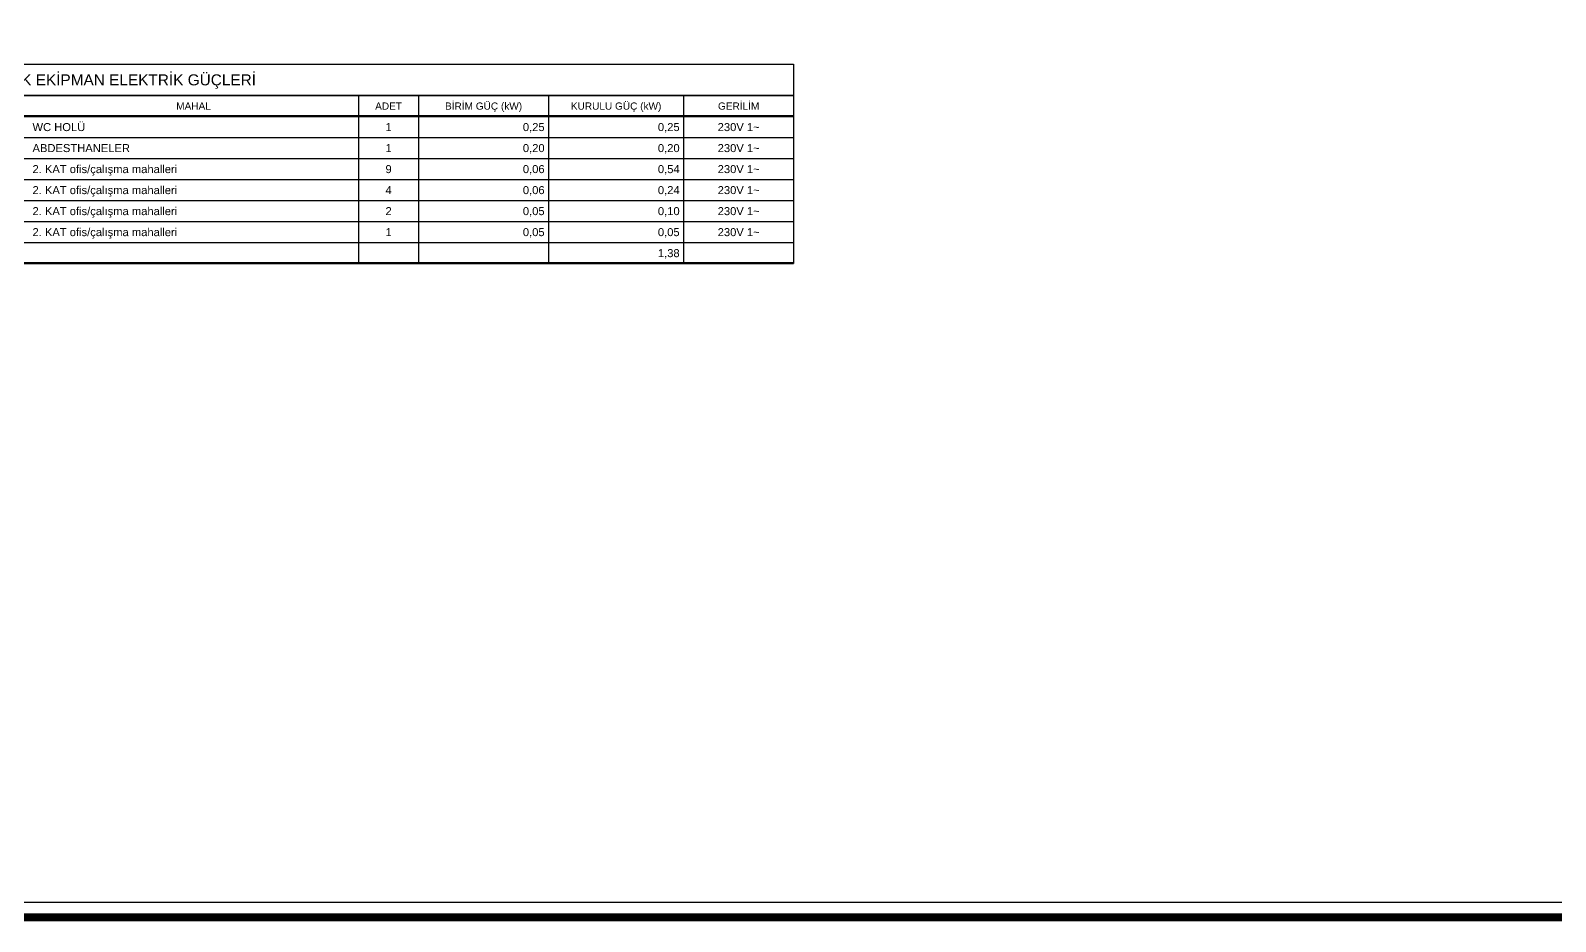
# Model space of a CAD drawing. Header units: inches. Extents: x 21 to 32698, y 13 to 3712.
# Drawn here: x 15097 to 16622, y 13 to 904 of the extents above; entities that cross this region are included whole.
import ezdxf
from ezdxf.enums import TextEntityAlignment as Align

# ---------------------------------------------------------------- set-up
doc = ezdxf.new("R2010")
doc.units = ezdxf.units.IN
doc.header["$MEASUREMENT"] = 0
doc.layers.add('MEK-ELK-TABLO', color=7, linetype='Continuous')
doc.layers.add('MEK-ELK-TABLO-CIZGI', color=8, linetype='Continuous')
doc.layers.add('Z_MİM_-KM-Pafta', color=8, linetype='Continuous', lineweight=25)
doc.layers.add('Z_MİM_00', color=8, linetype='Continuous', lineweight=25)
doc.styles.add('MEK_ELK', font='arial.ttf')
doc.styles.add('STYLE1', font='arial.ttf', dxfattribs={"height": 1})

# ---------------------------------------------------------------- blocks, each defined once
blk = doc.blocks.new('*U9')
at = {"layer": 'Z_MİM_-KM-Pafta', "ltscale": 0.5, "const_width": 8}
blk.add_lwpolyline([(15, 3690), (5937.7, 3690), (5937.7, 0), (15, 0)], close=True, dxfattribs=at)
at = {"layer": 'Z_MİM_-KM-Pafta', "ltscale": 0.5}
blk.add_lwpolyline([(203.7, 3675), (5867.7, 3675, -0.414214), (5922.7, 3620), (5922.7, 70, -0.414214), (5867.7, 15), (85, 15, -0.414214), (30, 70), (30, 3499.6)], format="xyb", dxfattribs=at)
at = {"color": 7, "style": 'STYLE1'}
blk.add_attdef('00', (5735.8, 90.2), '', height=80.5, dxfattribs=at)
at = {"layer": 'Z_MİM_-KM-Pafta', "color": 7, "style": 'STYLE1'}
for tag, p, height in [('PAFTA_ADI', (5378.6, 251), 33), ('REVIZYON', (5458.6, 178.5), 12.9), ('OLCEK', (5458.6, 76), 12.9)]:
    blk.add_attdef(tag, p, '', height=height, dxfattribs=at)

msp = doc.modelspace()

# ---------------------------------------------------------------- linework, layer by layer
at = {"layer": 'MEK-ELK-TABLO-CIZGI'}
for p, q in [((14440, 838.5), (15860, 838.5)), ((15425, 838.5), (15425, 670.5)), ((15485, 838.5), (15485, 670.5)), ((15615, 838.5), (15615, 670.5)), ((15750, 838.5), (15750, 670.5)), ((15860, 838.5), (15860, 670.5)), ((14440, 818.7), (15860, 818.7)), ((14440, 817.5), (15860, 817.5)), ((14440, 796.5), (15860, 796.5)), ((14440, 775.5), (15860, 775.5)), ((14440, 754.5), (15860, 754.5)), ((14440, 733.5), (15860, 733.5)), ((14440, 712.5), (15860, 712.5)), ((14440, 691.5), (15860, 691.5)), ((14440, 671.7), (15860, 671.7)), ((14440, 670.5), (15860, 670.5))]:
    msp.add_line(p, q, dxfattribs=at)
msp.add_lwpolyline([(14440, 870), (15860, 870), (15860, 838.5), (14440, 838.5)], close=True, dxfattribs=at)

# ---------------------------------------------------------------- block references
at = {"layer": 'Z_MİM_00'}
msp.add_blockref('*U9', (14309.8, 17.1), dxfattribs=at)

# ---------------------------------------------------------------- texts
at = {"layer": 'MEK-ELK-TABLO', "style": 'MEK_ELK'}
for s, height, p in [('2. KAT MEKANİK EKİPMAN ELEKTRİK GÜÇLERİ', 11, (15150, 854.2)), ('MAHAL', 7.2, (15260, 828)), ('ADET', 7.2, (15455, 828)), ('BİRİM GÜÇ (kW)', 7.2, (15550, 828)), ('KURULU GÜÇ (kW)', 7.2, (15682.5, 828)), ('GERİLİM', 7.2, (15805, 828)), ('1', 8, (15455, 807)), ('230V 1~', 8, (15805, 807)), ('1', 8, (15455, 786)), ('230V 1~', 8, (15805, 786)), ('9', 8, (15455, 765)), ('230V 1~', 8, (15805, 765)), ('4', 8, (15455, 744)), ('230V 1~', 8, (15805, 744)), ('2', 8, (15455, 723)), ('230V 1~', 8, (15805, 723)), ('1', 8, (15455, 702)), ('230V 1~', 8, (15805, 702))]:
    msp.add_text(s, height=height, dxfattribs=at).set_placement(p, align=Align.MIDDLE_CENTER)
for s, p in [('WC HOLÜ', (15099, 807)), ('ABDESTHANELER', (15099, 786)), ('2. KAT ofis/çalışma mahalleri', (15099, 765)), ('2. KAT ofis/çalışma mahalleri', (15099, 744)), ('2. KAT ofis/çalışma mahalleri', (15099, 723)), ('2. KAT ofis/çalışma mahalleri', (15099, 702))]:
    msp.add_text(s, height=8, dxfattribs=at).set_placement(p, align=Align.MIDDLE_LEFT)
for s, p in [('0,25', (15611, 807)), ('0,25', (15746, 807)), ('0,20', (15611, 786)), ('0,20', (15746, 786)), ('0,06', (15611, 765)), ('0,54', (15746, 765)), ('0,06', (15611, 744)), ('0,24', (15746, 744)), ('0,05', (15611, 723)), ('0,10', (15746, 723)), ('0,05', (15611, 702)), ('0,05', (15746, 702)), ('1,38', (15746, 681))]:
    msp.add_text(s, height=8, dxfattribs=at).set_placement(p, align=Align.MIDDLE_RIGHT)

doc.saveas('drawing.dxf')
